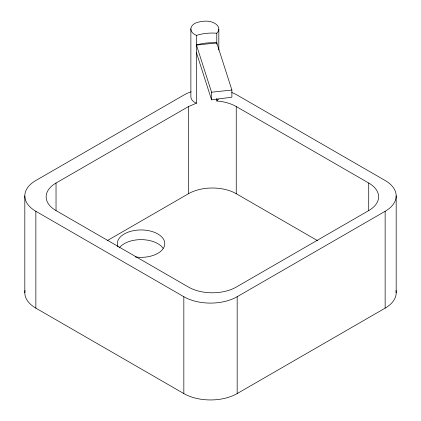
<?xml version="1.0" encoding="UTF-8"?>
<svg xmlns="http://www.w3.org/2000/svg" width="421" height="421" viewBox="0 0 421 421"><rect width="100%" height="100%" fill="white"/><g stroke="black" fill="none" stroke-linecap="round" stroke-linejoin="round"><path stroke-width="0.63" d="M56.03 210.563L56.03 183.035L188.503 106.55L196.46 103.182L196.46 35.385L194.734 34.58A13.977 8.067 0 0 1 195.207 23.171C199.443 21.476 204.232 20.771 208.79 21.271A13.977 8.067 0 0 1 216.783 33.212L216.783 44.205M107.202 240.659L188.503 193.718A33.759 19.492 0 0 1 236.249 193.718L317.555 240.659M191.039 91.815A37.711 21.771 0 0 0 183.835 95.067L35.859 180.498A37.711 21.771 0 0 0 35.859 211.289L183.835 296.721A37.711 21.771 0 0 0 237.165 296.721L385.141 211.289A37.711 21.771 0 0 0 385.141 180.498L237.165 95.067A37.711 21.771 0 0 0 231.745 92.473M25.023 290.469A37.711 21.771 0 0 0 35.859 308.14L183.835 393.572A37.711 21.771 0 0 0 237.165 393.572L385.141 308.14A37.711 21.771 0 0 0 395.977 290.469M196.46 35.385L199.459 34.533A33.759 19.492 0 0 1 216.783 33.212M211.563 99.835L211.563 92.21L196.46 45.068L199.459 44.216A33.759 19.492 0 0 1 216.783 42.9L231.882 90.036L231.882 97.225L211.563 99.835L196.46 52.693M196.46 45.068L216.783 42.9M211.563 92.21L231.882 90.036M196.46 103.182L194.734 102.377A13.977 8.067 0 0 1 190.876 96.614L190.876 28.817M216.783 98.398L216.783 101.008A33.759 19.492 0 0 1 236.249 106.55L368.722 183.035A33.759 19.492 0 0 1 368.722 210.6L236.249 287.085A33.759 19.492 0 0 1 188.503 287.085L56.03 210.6A33.759 19.492 0 0 1 56.03 183.035M396.182 195.891L396.182 292.748M385.141 211.289L385.141 308.14M368.722 183.035L368.722 210.563M237.165 296.721L237.165 393.572M236.249 106.55L236.249 193.718M218.825 29.207L218.825 50.067M188.503 106.55L188.503 193.718M183.835 296.721L183.835 393.572M35.859 211.289L35.859 308.14M24.818 195.891L24.818 292.748M218.262 99.082A13.977 8.067 0 0 1 216.783 101.008M119.28 247.895A23.723 13.698 0 0 1 141.419 239.638A23.723 13.698 0 0 1 163.111 248.285M118.048 246.985A23.723 13.698 0 0 1 139.14 229.992A23.723 13.698 0 0 1 164.695 244.811A23.723 13.698 0 0 1 135.167 256.915"/></g></svg>
